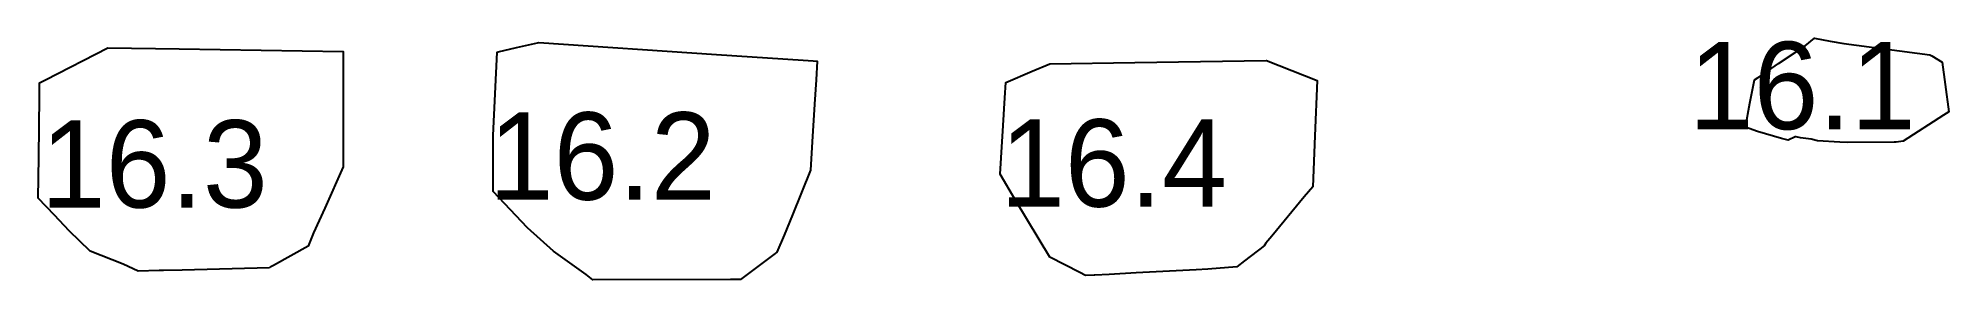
# Model space of a CAD drawing. Extents: x 64 to 173, y 22 to 36.
import ezdxf

# ---------------------------------------------------------------- set-up
doc = ezdxf.new("R2010")
doc.units = 0
doc.layers.get('0').update_dxf_attribs({"color": 255, "linetype": 'CONTINUOUS'})

msp = doc.modelspace()

# ---------------------------------------------------------------- linework, layer by layer
at = {"color": 1}
for points in [[(165.838, 30.341), (165.484, 30.4247), (164.879, 30.515), (164.621, 30.5767), (164.564, 30.5681), (164.16, 30.3816), (163.774, 30.4779), (162.41, 30.8789), (161.72, 31.1231), (161.97, 32.485), (162.235, 33.8287), (162.648, 34.0927), (163.606, 34.7548), (165.134, 35.7716), (165.681, 36.2077), (166.575, 36.0456), (167.348, 35.9079), (172.288, 35.26), (172.392, 35.2), (172.995, 34.8481), (173.167, 33.5701), (173.371, 32.0075), (173.071, 31.8104), (170.761, 30.3219), (170.348, 30.2606), (170.234, 30.259), (167.56, 30.2421), (167.125, 30.2604)], [(77.1075, 23.0779), (72.0944, 22.9443), (71.0176, 22.9156), (70.7811, 22.909), (69.5708, 22.8753), (68.7146, 23.2857), (66.8234, 24.0201), (65.6056, 25.1882), (64.7663, 26.0796), (63.8393, 27.0635), (63.8676, 29.4), (63.9048, 32.8825), (63.9102, 33.3655), (63.913, 33.6599), (64.2476, 33.8311), (67.8296, 35.6656), (71.9229, 35.5968), (81.3165, 35.4418), (81.3166, 35.4245), (81.3296, 28.8528), (80.2676, 26.485), (79.6233, 25.0721), (79.3076, 24.3093), (77.3364, 23.2107), (77.139, 23.1)], [(103.521, 22.3997), (95.6416, 22.39), (95.2602, 22.6801), (93.3783, 24.0229), (91.8833, 25.3599), (89.9197, 27.4312), (89.9278, 30.6368), (90.1516, 35.4136), (90.209, 35.4279), (91.2657, 35.674), (92.4556, 35.9522), (92.5455, 35.9717), (102.731, 35.2728), (107.685, 34.9547), (108.272, 34.9108), (108.498, 34.8931), (108.436, 33.8353), (108.35, 32.4431), (108.218, 30.2865), (108.117, 28.6659), (107.078, 26.095), (106.608, 24.9341), (106.191, 23.9723), (106.089, 23.8901), (104.102, 22.3999)], [(130.233, 22.9551), (126.792, 22.7804), (125.24, 22.694), (124.415, 22.648), (124.372, 22.6474), (123.872, 22.6393), (123.547, 22.8057), (121.828, 23.6768), (119.882, 26.9003), (118.993, 28.4294), (119.054, 29.3641), (119.165, 31.218), (119.258, 32.7972), (119.306, 33.6742), (120.817, 34.3225), (121.844, 34.7544), (126.714, 34.8248), (134.233, 34.9335), (134.248, 34.9282), (137.153, 33.7858), (137.026, 30.6275), (136.909, 27.7042), (136.42, 27.1422), (134.565, 24.8823), (134.225, 24.4739), (134.123, 24.3343), (133.004, 23.4741), (132.551, 23.1319), (130.89, 22.9884)]]:
    msp.add_lwpolyline(points, close=True, dxfattribs=at)

# ---------------------------------------------------------------- texts
for s, p in [('16.1', (158.461, 31.004)), ('16.2', (89.6662, 26.9682)), ('16.3', (63.9894, 26.5193)), ('16.4', (118.978, 26.57))]:
    msp.add_text(s, height=5).set_placement(p)

doc.saveas('drawing.dxf')
